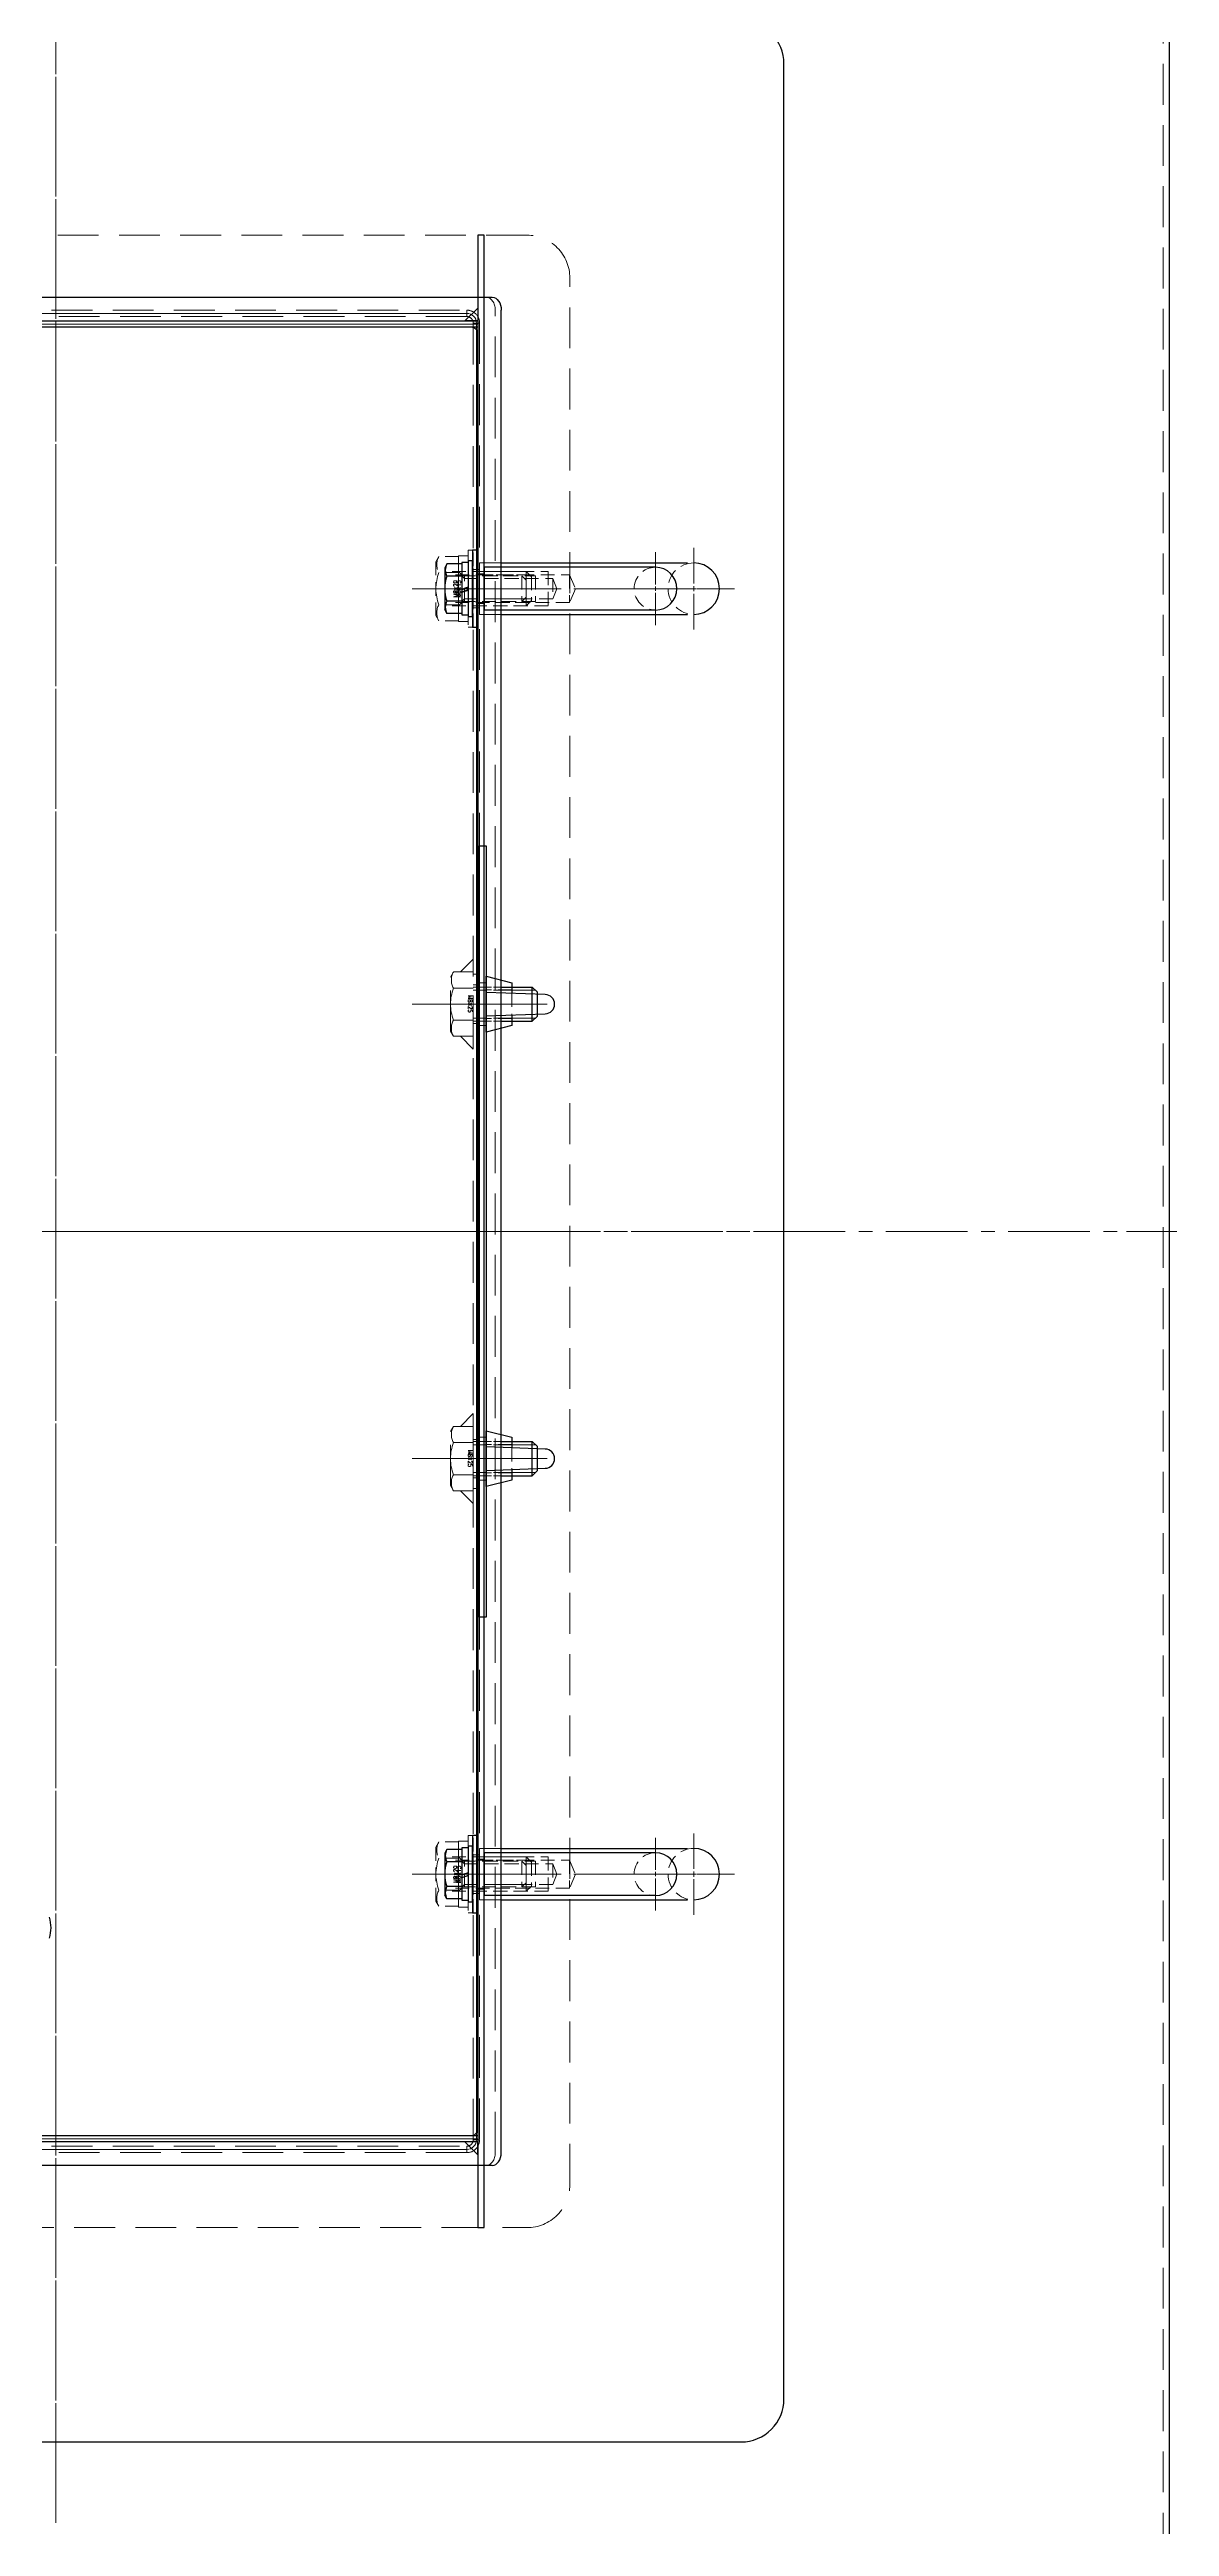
# Model space of a CAD drawing. Header units: millimetres. Extents: x 0 to 51411, y 0 to 16902.
# Drawn here: x 5937 to 6199, y 14789 to 15367 of the extents above; entities that cross this region are included whole.
import ezdxf

# ---------------------------------------------------------------- set-up
doc = ezdxf.new("R2010")
doc.units = ezdxf.units.MM
doc.linetypes.add('CENTER2', pattern=[28.575, 19.05, -3.175, 3.175, -3.175])
doc.linetypes.add('HIDDEN2', pattern=[4.7625, 3.175, -1.5875])
for name, color, linetype, lineweight in [('01_外形線', 7, 'Continuous', 25), ('02_細線', 5, 'Continuous', 13), ('03_かくれ線', 6, 'HIDDEN2', 13), ('04_中心線', 1, 'CENTER2', 9)]:
    doc.layers.add(name, color=color, linetype=linetype, lineweight=lineweight)
doc.layers.add('10_補助線', color=8, linetype='Continuous', lineweight=13, plot=False)
doc.styles.add('寸法用', font='simplex.shx', dxfattribs={"width": 0.8, "bigfont": '@extfont2.shx'})

# ---------------------------------------------------------------- blocks, each defined once
blk = doc.blocks.new('*U841')
at = {"layer": '04_中心線', "color": 0, "linetype": 'CENTER2', "transparency": 16777216}
for p, q in [((0, 1), (0, 8.5)), ((-8.5, 0), (-1, 0)), ((1, 0), (8.5, 0)), ((0, -8.5), (0, -1))]:
    blk.add_line(p, q, dxfattribs=at)
at = {"layer": '04_中心線', "color": 0, "linetype": 'Continuous', "transparency": 16777216}
for p, q in [((-0.5, 0), (0.5, 0)), ((0, -0.5), (0, 0.5))]:
    blk.add_line(p, q, dxfattribs=at)
blk = doc.blocks.new('*U842')
at = {"layer": '04_中心線', "color": 0, "linetype": 'CENTER2', "transparency": 16777216}
for p, q in [((0, 1), (0, 8.5)), ((-8.5, 0), (-1, 0)), ((1, 0), (8.5, 0)), ((0, -8.5), (0, -1))]:
    blk.add_line(p, q, dxfattribs=at)
at = {"layer": '04_中心線', "color": 0, "linetype": 'Continuous', "transparency": 16777216}
for p, q in [((-0.5, 0), (0.5, 0)), ((0, -0.5), (0, 0.5))]:
    blk.add_line(p, q, dxfattribs=at)
blk = doc.blocks.new('*U991')
at = {"layer": '04_中心線', "color": 0, "transparency": 16777216}
blk.add_line((6.5, 0), (-6.5, 0), dxfattribs=at)
blk = doc.blocks.new('*U992')
at = {"layer": '04_中心線', "color": 0, "transparency": 16777216}
blk.add_line((6.5, 0), (-6.5, 0), dxfattribs=at)
blk = doc.blocks.new('*U994')
at = {"layer": '04_中心線', "color": 0, "linetype": 'CENTER2', "transparency": 16777216}
for p, q in [((0, 1.2), (0, 9.5)), ((-9.5, 0), (-1.2, 0)), ((1.2, 0), (9.5, 0)), ((0, -9.5), (0, -1.2))]:
    blk.add_line(p, q, dxfattribs=at)
at = {"layer": '04_中心線', "color": 0, "linetype": 'Continuous', "transparency": 16777216}
for p, q in [((-0.6, 0), (0.6, 0)), ((0, -0.6), (0, 0.6))]:
    blk.add_line(p, q, dxfattribs=at)
blk = doc.blocks.new('*U995')
at = {"layer": '04_中心線', "color": 0, "linetype": 'CENTER2', "transparency": 16777216}
for p, q in [((0, 1.2), (0, 9.5)), ((-9.5, 0), (-1.2, 0)), ((1.2, 0), (9.5, 0)), ((0, -9.5), (0, -1.2))]:
    blk.add_line(p, q, dxfattribs=at)
at = {"layer": '04_中心線', "color": 0, "linetype": 'Continuous', "transparency": 16777216}
for p, q in [((-0.6, 0), (0.6, 0)), ((0, -0.6), (0, 0.6))]:
    blk.add_line(p, q, dxfattribs=at)

msp = doc.modelspace()

# ---------------------------------------------------------------- linework, layer by layer
at = {"layer": '01_外形線'}
for p, q in [((6198.967, 14610.91), (6198.967, 15570.91)), ((6078.967, 15245.91), (6038.967, 15245.91)), ((6038.967, 15245.91), (6038.967, 15235.91)), ((6078.967, 15235.91), (6038.967, 15235.91)), ((6078.967, 14945.91), (6038.967, 14945.91)), ((6038.967, 14945.91), (6038.967, 14935.91)), ((6078.967, 14935.91), (6038.967, 14935.91))]:
    msp.add_line(p, q, dxfattribs=at)
at = {"layer": '01_外形線', "color": 2, "ltscale": 3}
for p, q in [((6042.969, 15246.91), (6086.409, 15246.91)), ((6042.969, 15234.91), (6086.409, 15234.91)), ((6042.969, 14946.91), (6086.409, 14946.91)), ((6042.969, 14934.91), (6086.409, 14934.91))]:
    msp.add_line(p, q, dxfattribs=at)
at = {"layer": '01_外形線', "color": 2}
for p, q in [((6042.969, 15147.943), (6050.209, 15147.943)), ((6050.209, 15139.943), (6050.209, 15147.943)), ((6050.209, 15147.943), (6051.409, 15146.743)), ((6051.409, 15141.143), (6051.409, 15146.743)), ((6042.969, 15139.943), (6050.209, 15139.943)), ((6050.209, 15139.943), (6051.409, 15141.143)), ((6042.969, 15041.877), (6050.209, 15041.877)), ((6050.209, 15033.877), (6050.209, 15041.877)), ((6050.209, 15041.877), (6051.409, 15040.677)), ((6051.409, 15035.077), (6051.409, 15040.677)), ((6042.969, 15033.877), (6050.209, 15033.877)), ((6050.209, 15033.877), (6051.409, 15035.077))]:
    msp.add_line(p, q, dxfattribs=at)
at = {"layer": '01_外形線'}
for points in [[(6108.967, 14818.41), (6108.967, 15363.41, 0.4142136), (6098.967, 15373.41), (5778.967, 15373.41, 0.4142136), (5768.967, 15363.41), (5768.967, 14818.41, 0.4142136), (5778.967, 14808.41), (6098.967, 14808.41, 0.4142136)], [(6037.467, 14881.41), (6037.467, 15300.41, 0.4142136), (6035.967, 15301.91), (5841.967, 15301.91, 0.4142136), (5840.467, 15300.41), (5840.467, 14881.41, 0.4142136), (5841.967, 14879.91), (6035.967, 14879.91, 0.4142136)]]:
    msp.add_lwpolyline(points, format="xyb", close=True, dxfattribs=at)
for points in [[(6038.967, 14858.41), (6038.967, 15323.41), (6037.467, 15323.41), (6037.467, 14858.41)], [(6036.267, 15249.91), (6036.267, 15231.91), (6037.467, 15231.91), (6037.467, 15249.91)], [(6036.267, 15234.41), (6036.267, 15247.41), (6035.267, 15247.41), (6035.267, 15234.41)], [(6036.267, 14949.91), (6036.267, 14931.91), (6037.467, 14931.91), (6037.467, 14949.91)], [(6036.267, 14934.41), (6036.267, 14947.41), (6035.267, 14947.41), (6035.267, 14934.41)]]:
    msp.add_lwpolyline(points, close=True, dxfattribs=at)
at = {"layer": '01_外形線', "color": 2}
for points in [[(6040.849, 14872.91), (5540.909, 14872.91, -0.4142136), (5537.909, 14875.91), (5537.909, 14937.91, 0.4142136), (5534.909, 14940.91), (5467.909, 14940.91, -0.4142136), (5457.909, 14950.91), (5457.909, 15230.91, -0.4142136), (5467.909, 15240.91), (5534.909, 15240.91, 0.4142136), (5537.909, 15243.91), (5537.909, 15305.91, -0.4142136), (5540.909, 15308.91), (6040.849, 15308.91)], [(6039.409, 15141.193), (6053.241, 15141.695, 0.964401), (6053.241, 15146.192), (6039.409, 15146.693)], [(6039.409, 15035.127), (6053.241, 15035.628, 0.964401), (6053.241, 15040.126), (6039.409, 15040.627)]]:
    msp.add_lwpolyline(points, format="xyb", dxfattribs=at)
at = {"layer": '01_外形線'}
for points in [[(6037.467, 14879.91), (6037.467, 14878.41), (5841.967, 14878.41, -0.4142136), (5838.967, 14881.41), (5838.967, 15300.41, -0.4142136), (5841.967, 15303.41), (6037.467, 15303.41), (6037.467, 15301.91), (5841.967, 15301.91, 0.4142136), (5840.467, 15300.41), (5840.467, 14881.41, 0.4142136), (5841.967, 14879.91), (6037.467, 14879.91)], [(6030.271, 15243.797, 0.1747), (6030.271, 15238.023)], [(6030.271, 15246.684, 0.2679491), (6030.271, 15243.797)], [(6030.271, 15238.023, 0.2679491), (6030.271, 15235.137)], [(6030.271, 14943.797, 0.1747), (6030.271, 14938.023)], [(6030.271, 14946.684, 0.2679491), (6030.271, 14943.797)], [(6030.271, 14938.023, 0.2679491), (6030.271, 14935.137)]]:
    msp.add_lwpolyline(points, format="xyb", dxfattribs=at)
for points in [[(6037.467, 15303.41), (6034.467, 15303.41), (6037.467, 15306.41), (6037.467, 15303.41)], [(6030.271, 15246.684), (6029.767, 15245.81)], [(6029.767, 15245.81), (6029.767, 15236.01)], [(6033.767, 15246.684), (6030.271, 15246.684)], [(6033.767, 15243.797), (6030.271, 15243.797)], [(6033.767, 15247.01), (6033.767, 15240.664)], [(6035.267, 15247.01), (6033.767, 15247.01)], [(6033.767, 15246.684), (6033.767, 15235.137)], [(6033.767, 15246.684), (6033.767, 15235.137)], [(6035.267, 15247.01), (6035.267, 15241.21)], [(6033.767, 15238.023), (6030.271, 15238.023)], [(6035.267, 15241.21), (6033.767, 15240.664)], [(6035.267, 15240.61), (6033.767, 15240.064)], [(6033.767, 15240.064), (6033.767, 15234.81)], [(6035.267, 15240.61), (6035.267, 15234.81)], [(6030.271, 15235.137), (6029.767, 15236.01)], [(6033.767, 15235.137), (6030.271, 15235.137)], [(6033.767, 15234.81), (6035.267, 15234.81)], [(6030.271, 14946.684), (6029.767, 14945.81)], [(6029.767, 14945.81), (6029.767, 14936.01)], [(6033.767, 14946.684), (6030.271, 14946.684)], [(6033.767, 14943.797), (6030.271, 14943.797)], [(6033.767, 14947.01), (6033.767, 14940.664)], [(6035.267, 14947.01), (6033.767, 14947.01)], [(6033.767, 14946.684), (6033.767, 14935.137)], [(6033.767, 14946.684), (6033.767, 14935.137)], [(6035.267, 14947.01), (6035.267, 14941.21)], [(6033.767, 14938.023), (6030.271, 14938.023)], [(6035.267, 14941.21), (6033.767, 14940.664)], [(6035.267, 14940.61), (6033.767, 14940.064)], [(6033.767, 14940.064), (6033.767, 14934.81)], [(6035.267, 14940.61), (6035.267, 14934.81)], [(6030.271, 14935.137), (6029.767, 14936.01)], [(6033.767, 14935.137), (6030.271, 14935.137)], [(6033.767, 14934.81), (6035.267, 14934.81)], [(6037.467, 14878.41), (6034.467, 14878.41), (6037.467, 14875.41), (6037.467, 14878.41)]]:
    msp.add_lwpolyline(points, dxfattribs=at)
at = {"layer": '01_外形線', "color": 2}
for points in [[(6042.969, 14875.91), (6042.969, 15305.91)], [(6045.409, 15141.411), (6045.409, 15138.943), (6039.409, 15137.443), (6039.409, 15150.443), (6045.409, 15148.943), (6045.409, 15146.476)], [(6045.409, 15035.345), (6045.409, 15032.877), (6039.409, 15031.377), (6039.409, 15044.377), (6045.409, 15042.877), (6045.409, 15040.409)]]:
    msp.add_lwpolyline(points, dxfattribs=at)
msp.add_lwpolyline([(6037.909, 15180.91), (6039.409, 15180.91), (6039.409, 15000.91), (6037.909, 15000.91)], close=True, dxfattribs=at)
at = {"layer": '01_外形線'}
for centre, radius, start, end in [((6078.967, 15240.91), 5, 270, 90), ((6078.967, 14940.91), 5, 270, 90), ((5929.294, 14928.41), 8.55, 343.398452, 16.601531)]:
    msp.add_arc(centre, radius, start, end, dxfattribs=at)
at = {"layer": '01_外形線', "color": 2}
for centre in [(6087.909, 15240.91), (6087.909, 14940.91)]:
    msp.add_arc(centre, 6, 270, 90, dxfattribs=at)
at = {"layer": '01_外形線', "color": 2, "extrusion": (0, 0, -1)}
msp.add_ellipse((6040.849, 15305.91), major_axis=(0, 3), ratio=0.7066667, start_param=0, end_param=1.5707963, dxfattribs=at)
at = {"layer": '01_外形線', "color": 2}
msp.add_ellipse((6040.849, 14875.91), major_axis=(0, -3), ratio=0.7066667, start_param=0, end_param=1.5707963, dxfattribs=at)
at = {"layer": '02_細線', "color": 2}
for p, q in [((6042.969, 15147.193), (6050.959, 15147.193)), ((6042.969, 15140.693), (6050.959, 15140.693)), ((6042.969, 15041.127), (6050.959, 15041.127)), ((6042.969, 15034.627), (6050.959, 15034.627))]:
    msp.add_line(p, q, dxfattribs=at)
at = {"layer": '03_かくれ線', "ltscale": 3}
for p, q in [((6197.467, 14610.91), (6197.467, 15570.91)), ((6037.467, 15244.41), (6038.967, 15244.41)), ((6037.467, 15237.41), (6038.967, 15237.41)), ((6037.467, 14944.41), (6038.967, 14944.41)), ((6037.467, 14937.41), (6038.967, 14937.41))]:
    msp.add_line(p, q, dxfattribs=at)
at = {"layer": '03_かくれ線', "color": 2, "ltscale": 3}
for p, q in [((6041.559, 14875.91), (6041.559, 15305.91)), ((6037.909, 15245.41), (6036.409, 15245.41)), ((6037.909, 15246.91), (6042.969, 15246.91)), ((6037.909, 15236.41), (6036.409, 15236.41)), ((6037.909, 15234.91), (6042.969, 15234.91)), ((6031.806, 15151.449), (6031.109, 15150.243)), ((6036.409, 15151.449), (6031.806, 15151.449)), ((6036.409, 15136.437), (6036.409, 15151.449)), ((6031.109, 15137.643), (6031.109, 15150.243)), ((6036.409, 15147.696), (6031.806, 15147.696)), ((6036.409, 15150.91), (6037.909, 15150.91)), ((6037.909, 15148.443), (6036.409, 15148.443)), ((6037.909, 15148.943), (6039.409, 15148.943)), ((6036.409, 15140.19), (6031.806, 15140.19)), ((6037.909, 15139.443), (6036.409, 15139.443)), ((6031.806, 15136.437), (6031.109, 15137.643)), ((6036.409, 15136.437), (6031.806, 15136.437)), ((6037.909, 15138.943), (6039.409, 15138.943)), ((6031.806, 15045.383), (6031.109, 15044.177)), ((6031.109, 15031.577), (6031.109, 15044.177)), ((6036.409, 15045.383), (6031.806, 15045.383)), ((6036.409, 15041.63), (6031.806, 15041.63)), ((6036.409, 15030.371), (6036.409, 15045.383)), ((6037.909, 15042.377), (6036.409, 15042.377)), ((6037.909, 15042.877), (6039.409, 15042.877)), ((6031.806, 15030.371), (6031.109, 15031.577)), ((6036.409, 15034.124), (6031.806, 15034.124)), ((6036.409, 15030.371), (6031.806, 15030.371)), ((6037.909, 15033.377), (6036.409, 15033.377)), ((6036.409, 15030.91), (6037.909, 15030.91)), ((6037.909, 15032.877), (6039.409, 15032.877)), ((6037.909, 14945.41), (6036.409, 14945.41)), ((6037.909, 14946.91), (6042.969, 14946.91)), ((6037.909, 14936.41), (6036.409, 14936.41)), ((6037.909, 14934.91), (6042.969, 14934.91))]:
    msp.add_line(p, q, dxfattribs=at)
at = {"layer": '03_かくれ線', "color": 2}
for p, q in [((6037.909, 15246.91), (6037.909, 15234.91)), ((6036.409, 15147.943), (6042.969, 15147.943)), ((6036.409, 15147.193), (6042.969, 15147.193)), ((6036.409, 15140.693), (6042.969, 15140.693)), ((6036.409, 15139.943), (6042.969, 15139.943)), ((6036.409, 15041.877), (6042.969, 15041.877)), ((6036.409, 15041.127), (6042.969, 15041.127)), ((6036.409, 15034.627), (6042.969, 15034.627)), ((6036.409, 15033.877), (6042.969, 15033.877)), ((6037.909, 14946.91), (6037.909, 14934.91))]:
    msp.add_line(p, q, dxfattribs=at)
at = {"layer": '03_かくれ線', "ltscale": 3}
msp.add_lwpolyline([(6048.967, 15323.41), (5828.967, 15323.41, 0.4142136), (5818.967, 15313.41), (5818.967, 14868.41, 0.4142136), (5828.967, 14858.41), (6048.967, 14858.41, 0.4142136), (6058.967, 14868.41), (6058.967, 15313.41, 0.4142136)], format="xyb", close=True, dxfattribs=at)
at = {"layer": '03_かくれ線', "color": 2, "ltscale": 3}
msp.add_lwpolyline([(5537.909, 14877.41), (6034.909, 14877.41, 0.4142136), (6036.409, 14878.91), (6036.409, 15302.91, 0.4142136), (6034.909, 15304.41), (5537.909, 15304.41), (5537.909, 15305.91), (6034.909, 15305.91, -0.4142136), (6037.909, 15302.91), (6037.909, 14878.91, -0.4142136), (6034.909, 14875.91), (5537.909, 14875.91)], format="xyb", close=True, dxfattribs=at)
at = {"layer": '03_かくれ線', "color": 2}
for points in [[(6036.409, 15231.91), (6036.409, 15249.91), (6035.209, 15249.91), (6035.209, 15231.91)], [(6036.409, 14931.91), (6036.409, 14949.91), (6035.209, 14949.91), (6035.209, 14931.91)]]:
    msp.add_lwpolyline(points, close=True, dxfattribs=at)
for points in [[(6028.406, 15248.416), (6027.709, 15247.21)], [(6027.709, 15247.21), (6027.709, 15234.61)], [(6033.009, 15248.416), (6028.406, 15248.416)], [(6033.009, 15244.663), (6028.406, 15244.663)], [(6031.509, 15244.91), (6050.309, 15244.91)], [(6032.259, 15244.16), (6051.059, 15244.16)], [(6033.009, 15248.61), (6033.009, 15240.582)], [(6035.209, 15248.61), (6033.009, 15248.61)], [(6033.009, 15233.404), (6033.009, 15248.416)], [(6033.009, 15248.416), (6033.009, 15233.404)], [(6033.759, 15244.16), (6033.009, 15244.91)], [(6033.759, 15236.91), (6033.759, 15244.91)], [(6035.209, 15248.61), (6035.209, 15241.31)], [(6037.909, 15244.91), (6053.909, 15244.91), (6053.909, 15236.91), (6037.909, 15236.91)], [(6037.909, 15244.16), (6058.909, 15244.16), (6058.909, 15237.66), (6037.909, 15237.66)], [(6048.809, 15244.91), (6048.809, 15236.91)], [(6048.809, 15244.91), (6050.009, 15243.71)], [(6050.009, 15243.71), (6050.009, 15238.11)], [(6058.909, 15244.16), (6060.256, 15240.91), (6058.909, 15237.66)], [(6035.209, 15241.31), (6033.009, 15240.582)], [(6035.209, 15240.51), (6033.009, 15239.782)], [(6033.009, 15239.782), (6033.009, 15233.21)], [(6035.209, 15240.51), (6035.209, 15233.21)], [(6048.809, 15236.91), (6050.009, 15238.11)], [(6028.406, 15233.404), (6027.709, 15234.61)], [(6033.009, 15237.157), (6028.406, 15237.157)], [(6033.009, 15233.404), (6028.406, 15233.404)], [(6031.509, 15236.91), (6050.309, 15236.91)], [(6032.259, 15237.66), (6051.059, 15237.66)], [(6033.759, 15237.66), (6033.009, 15236.91)], [(6033.009, 15233.21), (6035.209, 15233.21)], [(6045.409, 15147.943), (6039.409, 15147.943)], [(6045.409, 15147.266), (6039.409, 15147.266)], [(6045.409, 15146.476), (6045.409, 15141.411)], [(6045.409, 15140.62), (6039.409, 15140.62)], [(6045.409, 15139.943), (6039.409, 15139.943)], [(6045.409, 15041.877), (6039.409, 15041.877)], [(6045.409, 15041.2), (6039.409, 15041.2)], [(6045.409, 15040.409), (6045.409, 15035.345)], [(6045.409, 15034.554), (6039.409, 15034.554)], [(6045.409, 15033.877), (6039.409, 15033.877)], [(6028.406, 14948.416), (6027.709, 14947.21)], [(6027.709, 14947.21), (6027.709, 14934.61)], [(6033.009, 14948.416), (6028.406, 14948.416)], [(6033.009, 14944.663), (6028.406, 14944.663)], [(6031.509, 14944.91), (6050.309, 14944.91)], [(6032.259, 14944.16), (6051.059, 14944.16)], [(6033.009, 14948.61), (6033.009, 14940.582)], [(6035.209, 14948.61), (6033.009, 14948.61)], [(6033.009, 14933.404), (6033.009, 14948.416)], [(6033.009, 14948.416), (6033.009, 14933.404)], [(6033.759, 14944.16), (6033.009, 14944.91)], [(6033.759, 14936.91), (6033.759, 14944.91)], [(6035.209, 14948.61), (6035.209, 14941.31)], [(6037.909, 14944.91), (6053.909, 14944.91), (6053.909, 14936.91), (6037.909, 14936.91)], [(6037.909, 14944.16), (6058.909, 14944.16), (6058.909, 14937.66), (6037.909, 14937.66)], [(6048.809, 14944.91), (6048.809, 14936.91)], [(6048.809, 14944.91), (6050.009, 14943.71)], [(6050.009, 14943.71), (6050.009, 14938.11)], [(6058.909, 14944.16), (6060.256, 14940.91), (6058.909, 14937.66)], [(6033.009, 14937.157), (6028.406, 14937.157)], [(6032.259, 14937.66), (6051.059, 14937.66)], [(6035.209, 14941.31), (6033.009, 14940.582)], [(6035.209, 14940.51), (6033.009, 14939.782)], [(6033.009, 14939.782), (6033.009, 14933.21)], [(6033.759, 14937.66), (6033.009, 14936.91)], [(6035.209, 14940.51), (6035.209, 14933.21)], [(6048.809, 14936.91), (6050.009, 14938.11)], [(6028.406, 14933.404), (6027.709, 14934.61)], [(6033.009, 14933.404), (6028.406, 14933.404)], [(6031.509, 14936.91), (6050.309, 14936.91)], [(6033.009, 14933.21), (6035.209, 14933.21)]]:
    msp.add_lwpolyline(points, dxfattribs=at)
for points in [[(6028.406, 15244.663, 0.1854692), (6028.406, 15237.157)], [(6028.406, 15248.416, 0.2679491), (6028.406, 15244.663)], [(6028.406, 15237.157, 0.2679491), (6028.406, 15233.404)], [(6028.406, 14944.663, 0.1854692), (6028.406, 14937.157)], [(6028.406, 14948.416, 0.2679491), (6028.406, 14944.663)], [(6028.406, 14937.157, 0.2679491), (6028.406, 14933.404)]]:
    msp.add_lwpolyline(points, format="xyb", dxfattribs=at)
at = {"layer": '03_かくれ線'}
for points in [[(6033.767, 15243.91), (6047.767, 15243.91)], [(6034.367, 15243.31), (6033.767, 15243.91)], [(6034.367, 15237.91), (6034.367, 15243.91)], [(6038.967, 15243.91), (6050.967, 15243.91), (6050.967, 15237.91), (6038.967, 15237.91)], [(6047.767, 15243.91), (6048.767, 15242.91)], [(6047.767, 15243.91), (6047.767, 15237.91)], [(6034.367, 15238.51), (6033.767, 15237.91)], [(6033.767, 15237.91), (6047.767, 15237.91)], [(6034.367, 15243.31), (6048.367, 15243.31)], [(6034.367, 15238.51), (6048.367, 15238.51)], [(6038.967, 15243.31), (6054.967, 15243.31), (6054.967, 15238.51), (6038.967, 15238.51)], [(6047.767, 15237.91), (6048.767, 15238.91)], [(6048.767, 15242.91), (6048.767, 15238.91)], [(6054.967, 15243.31), (6055.961, 15240.91), (6054.967, 15238.51)], [(6033.767, 14943.91), (6047.767, 14943.91)], [(6034.367, 14943.31), (6033.767, 14943.91)], [(6034.367, 14937.91), (6034.367, 14943.91)], [(6034.367, 14943.31), (6048.367, 14943.31)], [(6038.967, 14943.91), (6050.967, 14943.91), (6050.967, 14937.91), (6038.967, 14937.91)], [(6038.967, 14943.31), (6054.967, 14943.31), (6054.967, 14938.51), (6038.967, 14938.51)], [(6047.767, 14943.91), (6048.767, 14942.91)], [(6047.767, 14943.91), (6047.767, 14937.91)], [(6048.767, 14942.91), (6048.767, 14938.91)], [(6054.967, 14943.31), (6055.961, 14940.91), (6054.967, 14938.51)], [(6034.367, 14938.51), (6033.767, 14937.91)], [(6033.767, 14937.91), (6047.767, 14937.91)], [(6034.367, 14938.51), (6048.367, 14938.51)], [(6047.767, 14937.91), (6048.767, 14938.91)]]:
    msp.add_lwpolyline(points, dxfattribs=at)
at = {"layer": '03_かくれ線', "color": 2, "ltscale": 3}
for points in [[(6033.409, 15151.449), (6036.409, 15151.449), (6036.409, 15154.449), (6033.409, 15151.449)], [(6033.409, 15136.437), (6036.409, 15136.437), (6036.409, 15133.437), (6033.409, 15136.437)], [(6033.409, 15045.383), (6036.409, 15045.383), (6036.409, 15048.383), (6033.409, 15045.383)], [(6033.409, 15030.371), (6036.409, 15030.371), (6036.409, 15027.371), (6033.409, 15030.371)]]:
    msp.add_lwpolyline(points, dxfattribs=at)
at = {"layer": '03_かくれ線'}
for centre in [(6078.967, 15240.91), (6078.967, 14940.91)]:
    msp.add_arc(centre, 5, 90, 270, dxfattribs=at)
at = {"layer": '03_かくれ線', "color": 2}
for centre in [(6087.909, 15240.91), (6087.909, 14940.91)]:
    msp.add_arc(centre, 6, 90, 270, dxfattribs=at)
at = {"layer": '03_かくれ線', "color": 2, "ltscale": 3}
for centre, radius, start, end in [((6035.056, 15149.572), 3.753, 150.000009, 209.999991), ((6041.574, 15143.943), 10.465, 158.985578, 201.014422), ((6035.056, 15138.314), 3.753, 150.000009, 209.999991), ((6041.574, 15037.877), 10.465, 158.985578, 201.014422), ((6035.056, 15043.506), 3.753, 150.000009, 209.999991), ((6035.056, 15032.248), 3.753, 150.000009, 209.999991)]:
    msp.add_arc(centre, radius, start, end, dxfattribs=at)
at = {"layer": '03_かくれ線', "color": 2, "ltscale": 3, "extrusion": (0, 0, -1)}
msp.add_ellipse((6039.439, 15305.91), major_axis=(0, 3), ratio=0.7066667, start_param=0, end_param=1.5707963, dxfattribs=at)
at = {"layer": '03_かくれ線', "color": 2, "ltscale": 3}
msp.add_ellipse((6039.439, 14875.91), major_axis=(0, -3), ratio=0.7066667, start_param=0, end_param=1.5707963, dxfattribs=at)
at = {"layer": '04_中心線'}
for p, q in [((5938.967, 14560.91), (5938.967, 15620.91)), ((5938.967, 14798.41), (5938.967, 15383.41)), ((6023.217, 15240.91), (6053.217, 15240.91)), ((6078.967, 15240.91), (6035.967, 15240.91)), ((6208.967, 15090.91), (5668.967, 15090.91)), ((5758.967, 15090.91), (6118.967, 15090.91)), ((6188.967, 15090.91), (6728.967, 15090.91)), ((6023.217, 14940.91), (6053.217, 14940.91)), ((6078.967, 14940.91), (6035.967, 14940.91))]:
    msp.add_line(p, q, dxfattribs=at)
at = {"layer": '04_中心線', "color": 2}
for p, q in [((6052.159, 15240.91), (6022.159, 15240.91)), ((6037.909, 15240.91), (6090.909, 15240.91)), ((6052.159, 15143.943), (6022.159, 15143.943)), ((6023.659, 15143.943), (6053.659, 15143.943)), ((5447.909, 15090.91), (6052.969, 15090.91)), ((6052.159, 15090.91), (6022.159, 15090.91)), ((6023.659, 15090.91), (6053.659, 15090.91)), ((6052.159, 15037.877), (6022.159, 15037.877)), ((6023.659, 15037.877), (6053.659, 15037.877)), ((6052.159, 14940.91), (6022.159, 14940.91)), ((6037.909, 14940.91), (6090.909, 14940.91))]:
    msp.add_line(p, q, dxfattribs=at)
for points in [[(6026.209, 15240.91), (6051.509, 15240.91)], [(6026.209, 14940.91), (6051.509, 14940.91)]]:
    msp.add_lwpolyline(points, dxfattribs=at)
at = {"layer": '04_中心線'}
for points in [[(6027.067, 15240.91), (6046.067, 15240.91)], [(6027.067, 14940.91), (6046.067, 14940.91)]]:
    msp.add_lwpolyline(points, dxfattribs=at)
at = {"layer": '10_補助線', "color": 2}
for p, q in [((5537.909, 15305.16), (6034.909, 15305.16)), ((6034.909, 15304.41), (6034.909, 15305.91)), ((6036.409, 15302.91), (6037.909, 15302.91)), ((6037.159, 14878.91), (6037.159, 15302.91)), ((5537.909, 14876.66), (6034.909, 14876.66)), ((6034.909, 14875.91), (6034.909, 14877.41)), ((6036.409, 14878.91), (6037.909, 14878.91))]:
    msp.add_line(p, q, dxfattribs=at)
at = {"layer": '10_補助線'}
for p, q in [((6037.467, 15302.66), (5841.967, 15302.66)), ((6037.467, 14879.16), (5841.967, 14879.16))]:
    msp.add_line(p, q, dxfattribs=at)
at = {"layer": '10_補助線', "color": 2}
for centre, start, end in [((6034.909, 15302.91), 0, 90), ((6034.909, 14878.91), 270, 0)]:
    msp.add_arc(centre, 2.25, start, end, dxfattribs=at)

# ---------------------------------------------------------------- block references
at = {"layer": '04_中心線', "linetype": 'CENTER2', "rotation": 270}
for name, p in [('*U841', (6078.967, 15240.91)), ('*U842', (6078.967, 14940.91))]:
    msp.add_blockref(name, p, dxfattribs=at)
at = {"layer": '04_中心線', "color": 2, "linetype": 'CENTER2'}
for name, p in [('*U995', (6087.909, 15240.91)), ('*U994', (6087.909, 14940.91))]:
    msp.add_blockref(name, p, dxfattribs=at)
at = {"layer": '04_中心線', "color": 2}
for name, p in [('*U991', (6042.409, 15143.943)), ('*U992', (6042.409, 15037.877))]:
    msp.add_blockref(name, p, dxfattribs=at)

# ---------------------------------------------------------------- texts
at = {"layer": '03_かくれ線', "color": 2, "style": '寸法用', "width": 0.8}
for p in [(6032.809, 15238.847), (6032.809, 14938.847)]:
    msp.add_text('M8×20', height=1, rotation=90, dxfattribs=at).set_placement(p)
at = {"layer": '10_補助線', "style": '寸法用', "width": 0.8}
for p in [(6033.532, 15238.835), (6033.532, 14938.835)]:
    msp.add_text('M6×15', height=1, rotation=90, dxfattribs=at).set_placement(p)
at = {"layer": '10_補助線', "color": 2, "ltscale": 3, "style": '寸法用', "width": 0.8}
for p in [(6035.209, 15146.006), (6035.209, 15039.94)]:
    msp.add_text('M8×25', height=1, rotation=270, dxfattribs=at).set_placement(p)

doc.saveas('drawing.dxf')
